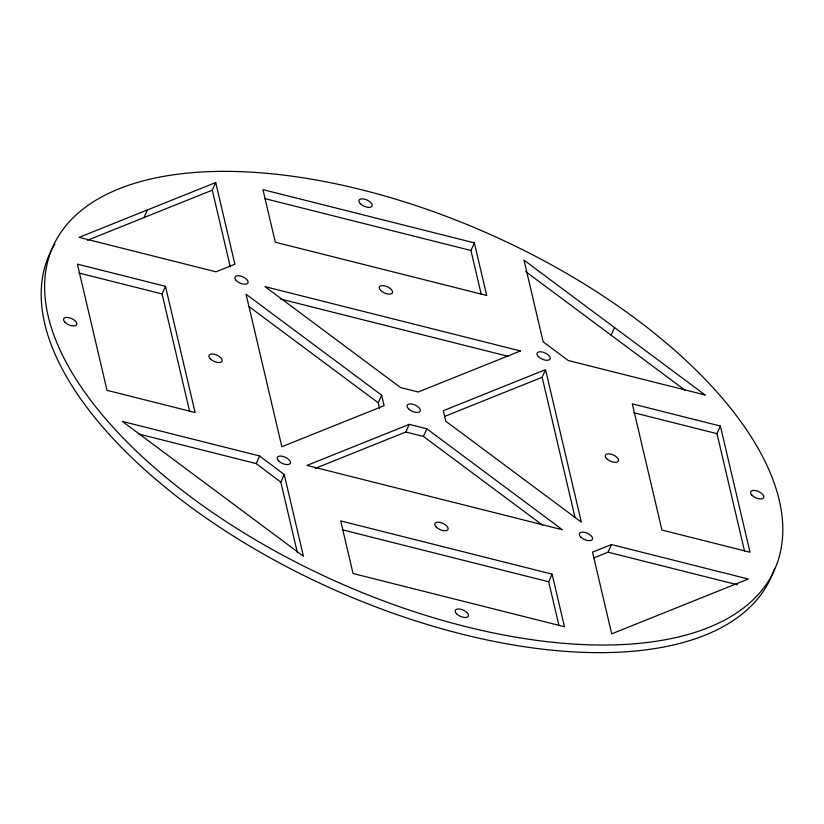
<?xml version="1.0" encoding="UTF-8"?>
<svg xmlns="http://www.w3.org/2000/svg" width="824" height="824" viewBox="0 0 824 824"><rect width="100%" height="100%" fill="white"/><g stroke="black" fill="none" stroke-linecap="round" stroke-linejoin="round"><path stroke-width="1.24" d="M144.004 217.577L147.424 209.945M189.633 411.392L162.071 293.941L165.48 286.319L77.405 264.133L107.017 390.339L195.103 412.515L165.48 286.319M230.308 266.883L212.293 190.159L215.713 182.526L79.125 237.363L215.95 271.807L234.881 264.205L215.713 182.526M297.392 552.708L280.84 482.174L256.192 463.593L259.601 455.971L122.323 421.404L303.417 556.221L284.249 474.542L259.601 455.971M280.84 482.174L284.249 474.542M379.607 408.632L378.237 402.792L381.646 395.17L246.077 294.24L281.859 446.732L384.108 405.686L381.646 395.17M481.226 294.312L470.947 250.496L474.356 242.874L262.959 189.644L275.298 242.225L486.696 295.456L474.356 242.874M315.448 468.279L405.81 432.003L409.219 424.37L426.832 428.81L562.401 529.739L306.971 465.416L409.219 424.37M542.563 525.125L423.423 436.432L426.832 428.81M574.998 517.266L542.141 377.268L545.55 369.646L443.302 410.692L445.763 421.208L581.342 522.138L545.55 369.646M611.13 335.193L614.539 327.561M558.981 625.591L548.702 581.775L552.111 574.143L340.714 520.923L353.053 573.504L564.45 626.734L552.111 574.143M593.857 557.889L608.05 552.193L611.47 544.561L748.285 579.014L611.707 633.841L592.528 552.162L611.47 544.561M744.546 551.122L716.983 433.661L720.392 426.039L632.307 403.863L661.929 530.059L750.015 552.235L720.392 426.039M87.488 240.258L212.293 190.159M444.641 416.408L542.141 377.268M264.525 198.522L470.947 250.496M280.284 298.968L508.305 356.38M78.95 273.012L162.071 293.941M633.862 412.731L716.983 433.661M405.81 432.003L423.423 436.432M138.885 434.052L256.192 463.593M608.05 552.193L737.408 584.762M342.279 529.801L548.702 581.775M525.722 271.611L685.207 390.339M248.827 306.456L378.237 402.792M774.581 568.426A395.335 189.85 24.1 0 1 330.651 588.161A395.335 189.85 24.1 0 1 54.868 244.038M520.438 350.952L418.19 391.997L400.577 387.568L265.009 286.639L520.438 350.952M705.087 394.974L568.272 360.521L543.16 341.826L523.992 260.157L705.087 394.974M163.636 475.479A395.335 189.85 24.1 0 0 773.86 571.197A395.335 189.85 24.1 0 0 303.623 177.891A395.335 189.85 24.1 0 0 163.636 475.479M408.447 408.714A7.148 3.43 24.1 0 0 419.89 411.598A7.148 3.43 24.1 0 0 412.783 404.244A7.148 3.43 24.1 0 0 408.447 408.714M456.578 613.798A7.148 3.43 24.1 0 0 468.022 616.671A7.148 3.43 24.1 0 0 460.915 609.317A7.148 3.43 24.1 0 0 456.578 613.798M751.962 495.214A7.148 3.43 24.1 0 0 763.405 498.098A7.148 3.43 24.1 0 0 756.298 490.733A7.148 3.43 24.1 0 0 751.962 495.214M64.931 322.225A7.148 3.43 24.1 0 0 76.375 325.109A7.148 3.43 24.1 0 0 69.267 317.745A7.148 3.43 24.1 0 0 64.931 322.225M360.315 203.641A7.148 3.43 24.1 0 0 371.758 206.525A7.148 3.43 24.1 0 0 364.651 199.171A7.148 3.43 24.1 0 0 360.315 203.641M538.34 356.576A7.148 3.43 24.1 0 0 549.783 359.449A7.148 3.43 24.1 0 0 542.676 352.095A7.148 3.43 24.1 0 0 538.34 356.576M236.22 280.5A7.148 3.43 24.1 0 0 247.663 283.384A7.148 3.43 24.1 0 0 240.557 276.03A7.148 3.43 24.1 0 0 236.22 280.5M278.553 460.863A7.148 3.43 24.1 0 0 289.997 463.747A7.148 3.43 24.1 0 0 282.889 456.383A7.148 3.43 24.1 0 0 278.553 460.863M580.673 536.929A7.148 3.43 24.1 0 0 592.116 539.813A7.148 3.43 24.1 0 0 585.009 532.459A7.148 3.43 24.1 0 0 580.673 536.929M380.678 290.409A7.148 3.43 24.1 0 0 392.121 293.282A7.148 3.43 24.1 0 0 385.014 285.928A7.148 3.43 24.1 0 0 380.678 290.409M210.264 358.821A7.148 3.43 24.1 0 0 221.708 361.695A7.148 3.43 24.1 0 0 214.601 354.341A7.148 3.43 24.1 0 0 210.264 358.821M436.215 527.03A7.148 3.43 24.1 0 0 447.659 529.914A7.148 3.43 24.1 0 0 440.552 522.56A7.148 3.43 24.1 0 0 436.215 527.03M606.629 458.618A7.148 3.43 24.1 0 0 618.072 461.502A7.148 3.43 24.1 0 0 610.965 454.148A7.148 3.43 24.1 0 0 606.629 458.618"/></g></svg>
